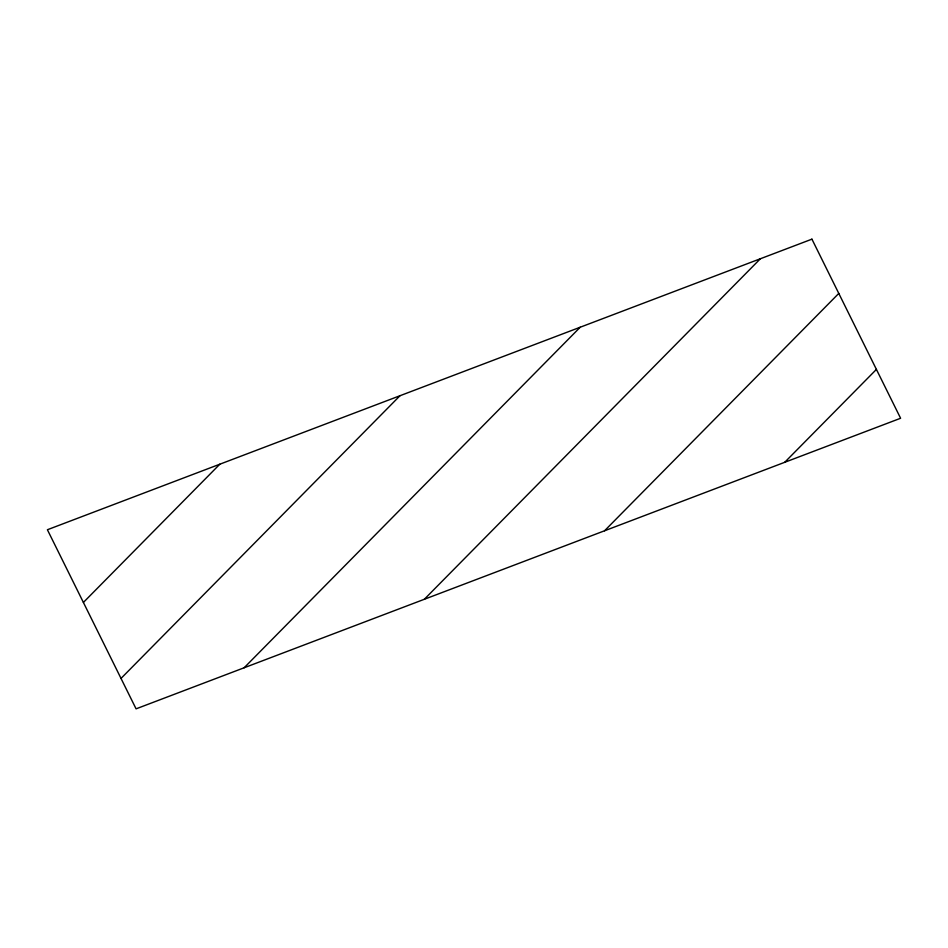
<?xml version="1.0" encoding="UTF-8"?>
<svg xmlns="http://www.w3.org/2000/svg" width="948" height="948" viewBox="0 0 948 948"><rect width="100%" height="100%" fill="white"/><g stroke="black" fill="none" stroke-linecap="round" stroke-linejoin="round"><path stroke-width="1.42" d="M83.388 602.442L219.794 464.224M121.012 678.424L399.997 395.731M244.134 667.771L580.2 327.238M424.337 599.278L760.391 258.745M604.54 530.785L838.79 293.418M784.731 462.292L876.414 369.4M811.926 239.157L47.4 529.742L136.074 708.843L900.6 418.258L811.926 239.157"/></g></svg>
